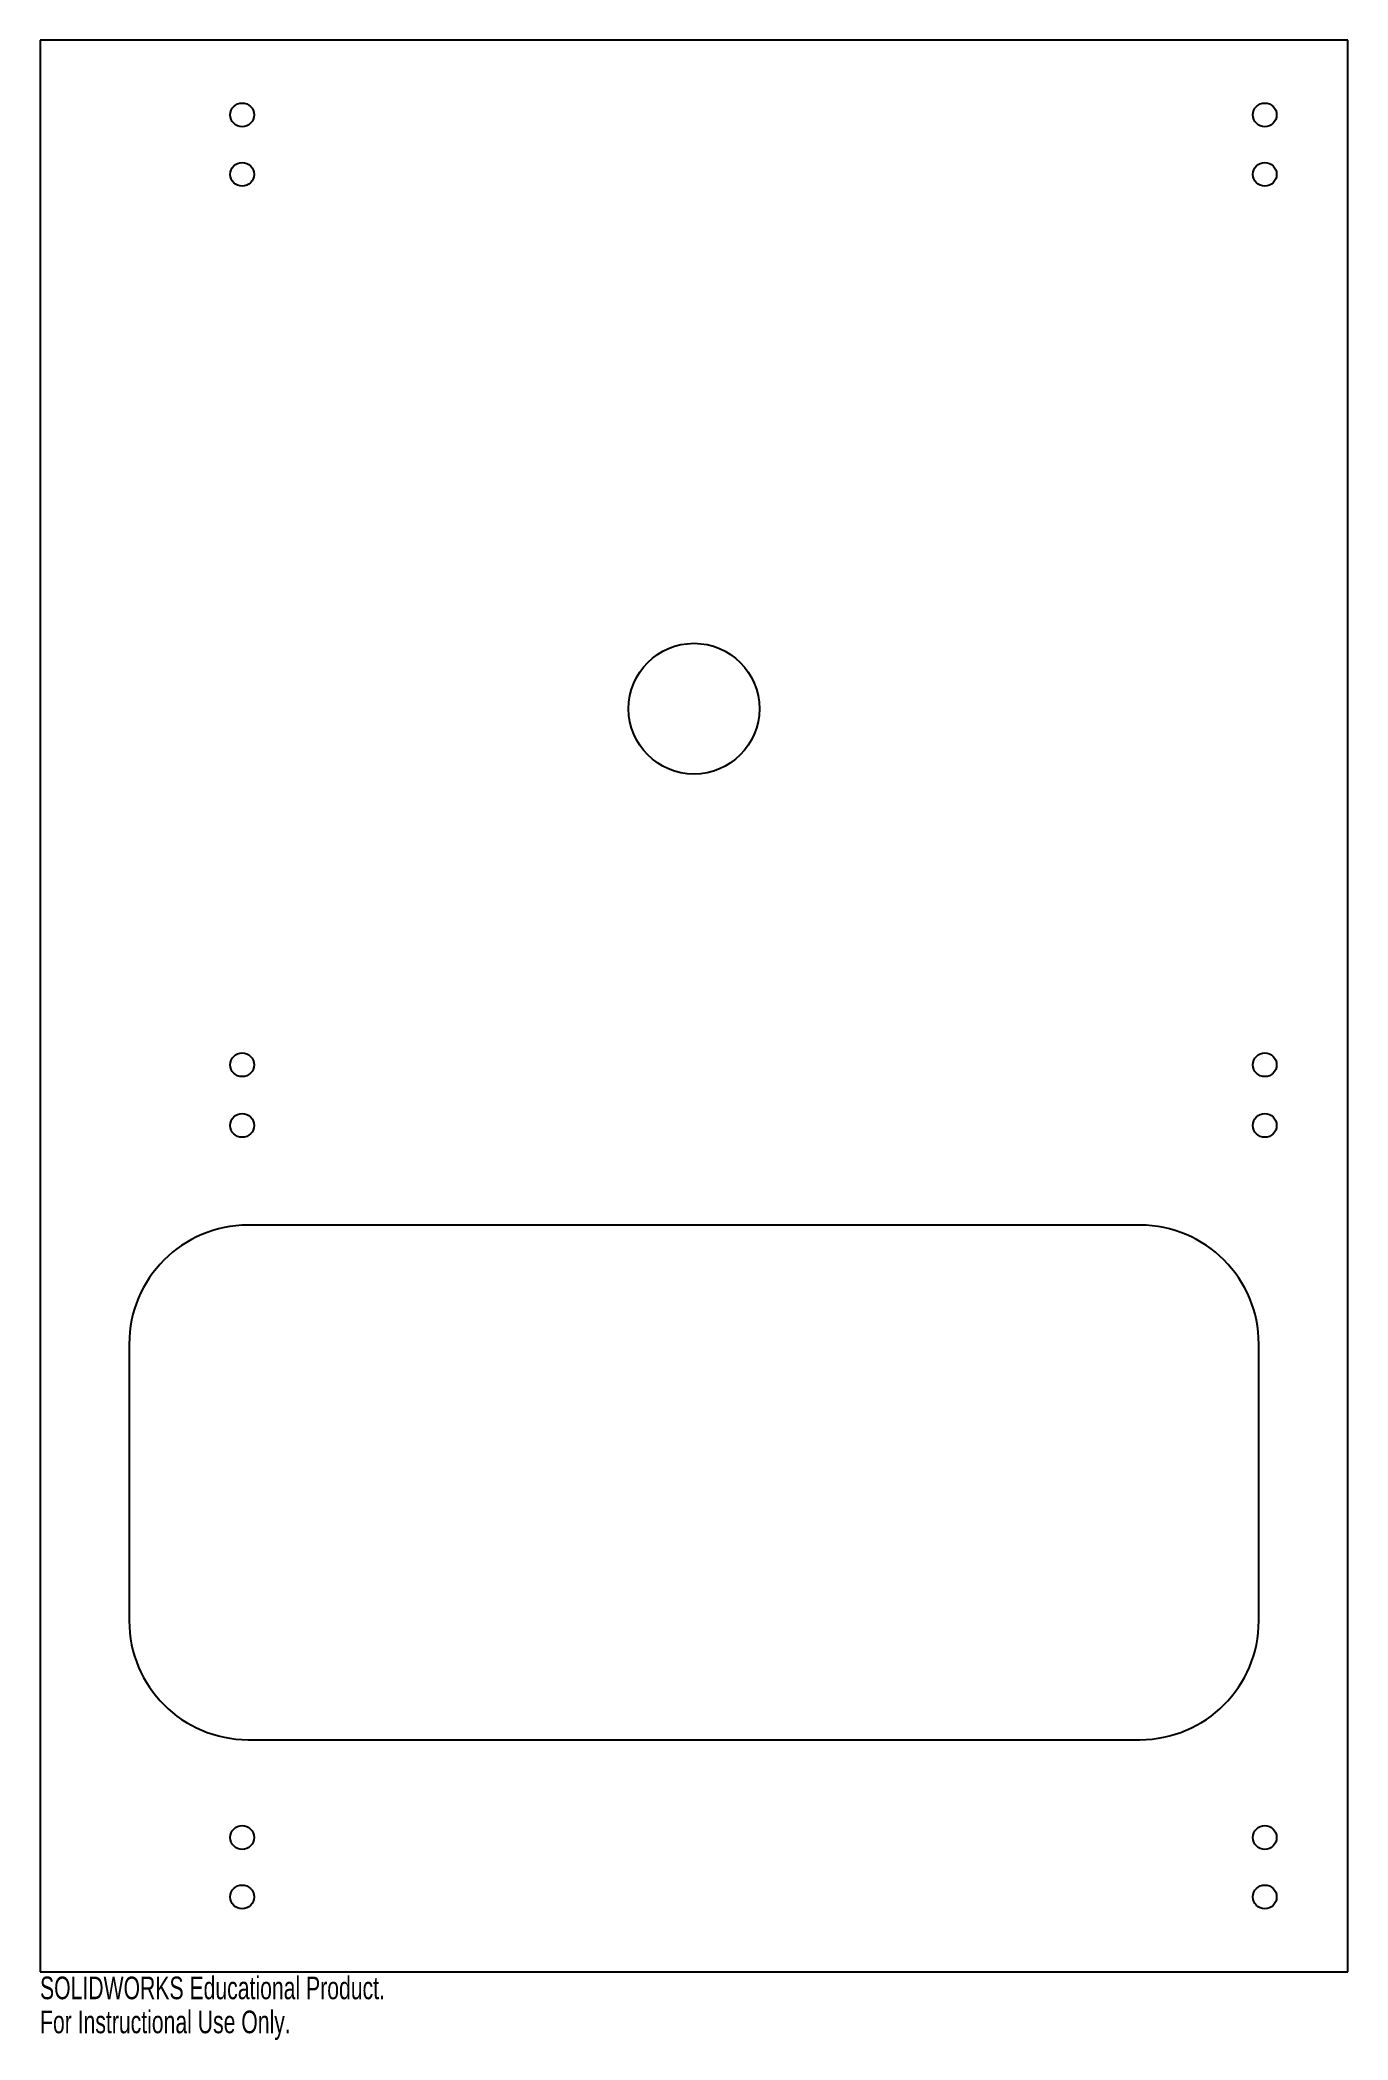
# Model space of a CAD drawing. Header units: inches. Extents: x -6 to 5, y -8.7 to 8.1.
import ezdxf

# ---------------------------------------------------------------- set-up
doc = ezdxf.new("R2010")
doc.units = ezdxf.units.IN
doc.header["$MEASUREMENT"] = 0
doc.styles.add('SLDTEXTSTYLE0', font='TXT', dxfattribs={"width": 0.7})

msp = doc.modelspace()

# ---------------------------------------------------------------- linework, layer by layer
at = {"color": 7, "linetype": 'Continuous', "lineweight": 25}
for p, q in [((-6, 8.125), (-6, -8.125)), ((5, 8.125), (-6, 8.125)), ((5, -8.125), (5, 8.125)), ((3.25, -1.844), (-4.25, -1.844)), ((-5.25, -2.844), (-5.25, -5.172)), ((4.25, -5.172), (4.25, -2.844)), ((-4.25, -6.172), (3.25, -6.172)), ((-6, -8.125), (5, -8.125))]:
    msp.add_line(p, q, dxfattribs=at)
for centre, radius in [((-4.3, 7.495), 0.1), ((4.3, 7.495), 0.1), ((-4.3, 6.995), 0.1), ((4.3, 6.995), 0.1), ((-0.5, 2.5), 0.55), ((-4.3, -0.495), 0.1), ((4.3, -0.495), 0.1), ((-4.3, -1.005), 0.1), ((4.3, -1.005), 0.1), ((-4.3, -6.995), 0.1), ((4.3, -6.995), 0.1), ((-4.3, -7.495), 0.1), ((4.3, -7.495), 0.1)]:
    msp.add_circle(centre, radius, dxfattribs=at)
for centre, start, end in [((-4.25, -2.844), 90, 180), ((3.25, -2.844), 0, 90), ((-4.25, -5.172), 180, 270), ((3.25, -5.172), 270, 0)]:
    msp.add_arc(centre, 1, start, end, dxfattribs=at)

# ---------------------------------------------------------------- texts
at = {"color": 7, "linetype": 'Continuous', "char_height": 0.1903, "attachment_point": 1, "style": 'SLDTEXTSTYLE0'}
for s, insert in [('SOLIDWORKS Educational Product.', (-6, -8.165)), ('For Instructional Use Only.', (-6, -8.451))]:
    msp.add_mtext(s, dxfattribs=dict(at, insert=insert))

doc.saveas('drawing.dxf')
